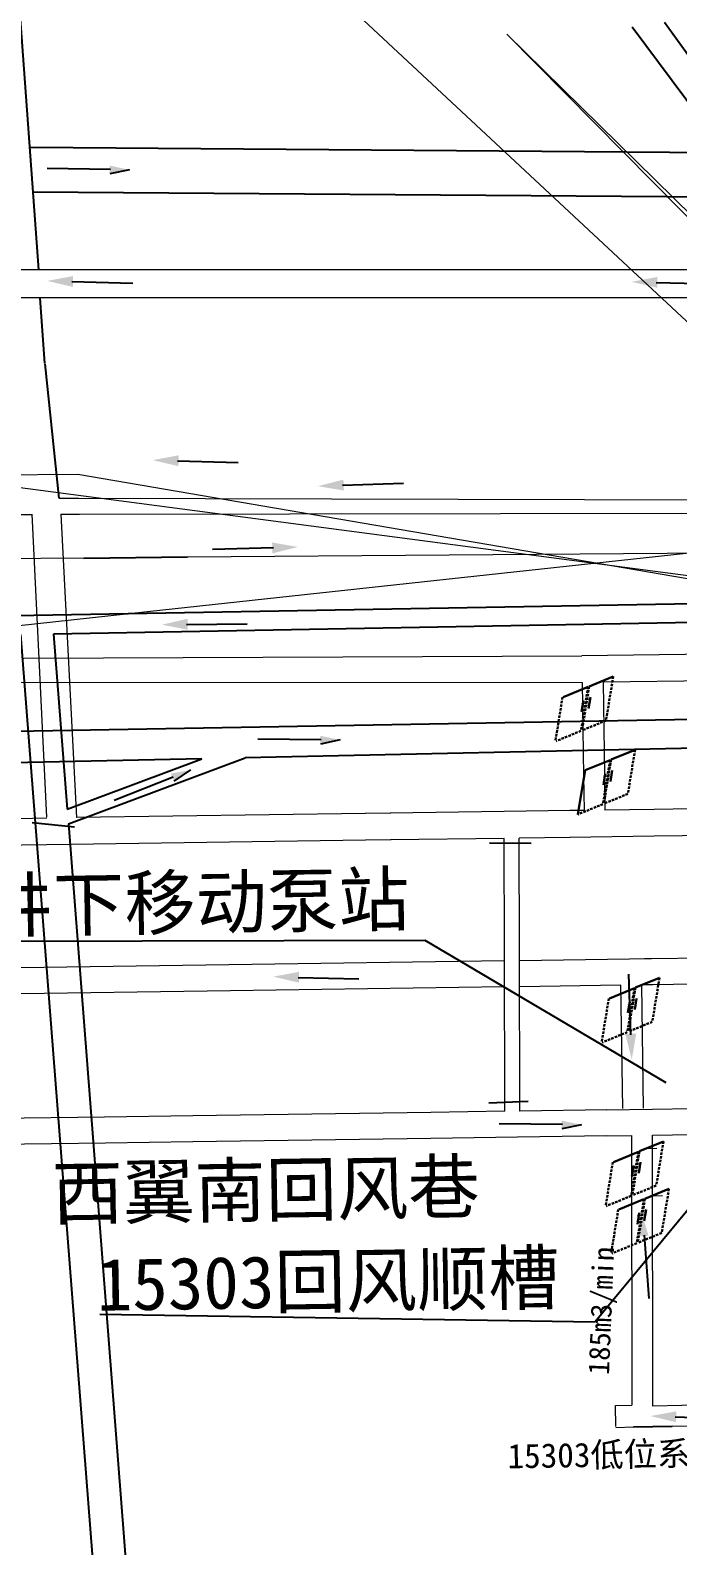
# Model space of a CAD drawing. Header units: millimetres. Extents: x 19725493 to 39459123, y 4133135 to 8271895.
# Drawn here: x 19728188.4 to 19728319, y 4135308.1 to 4135613.5 of the extents above; entities that cross this region are included whole.
import ezdxf

# ---------------------------------------------------------------- set-up
doc = ezdxf.new("R2010")
doc.units = ezdxf.units.MM
doc.linetypes.add('HIDDENX2', pattern=[0.75, 0.5, -0.25])
for name, color, linetype in [('2m等高线', 37, 'Continuous'), ('主要大巷', 7, 'Continuous'), ('图名注记', 7, 'Continuous'), ('岩巷', 30, 'Continuous'), ('次要巷道注记', 7, 'Continuous'), ('煤巷', 7, 'Continuous')]:
    doc.layers.add(name, color=color, linetype=linetype)
doc.styles.add('宋体', font='')
doc.styles.get('宋体').set_extended_font_data('SimSun')
doc.linetypes.add('井田边界线', pattern='A,40,-2,[133,煤矿线型.shx,S=1,R=0,X=0,Y=0],-4', length=46)

msp = doc.modelspace()

# ---------------------------------------------------------------- hatches: boundary and pattern name
at = {"ltscale": 6}
for points in [[(19728204.45, 4135586.26), (19728204.43, 4135584.59), (19728208.4, 4135585.39)], [(19728246.94, 4135471.33), (19728246.94, 4135469.65), (19728250.91, 4135470.49)], [(19728216.76, 4135463.71), (19728217.39, 4135462.16), (19728220.74, 4135464.44)], [(19728295.62, 4135393.77), (19728295.62, 4135392.1), (19728299.58, 4135392.93)], [(19728311.46, 4135370.44), (19728313.13, 4135370.58), (19728311.96, 4135374.46)]]:
    msp.add_hatch(color=5, dxfattribs=at).paths.add_polyline_path(points)
at = {"layer": '2m等高线', "linetype": '井田边界线'}
for color, points in [(1, [(19728196.98, 4135561.8), (19728197.03, 4135563.99), (19728191.81, 4135563.01)]), (1, [(19728314.88, 4135561.63), (19728314.93, 4135563.82), (19728309.71, 4135562.83)]), (5, [(19728218.29, 4135525.67), (19728218.34, 4135527.87), (19728213.12, 4135526.88)]), (5, [(19728251.67, 4135520.76), (19728251.58, 4135522.96), (19728246.43, 4135521.64)]), (5, [(19728237.19, 4135510.29), (19728237.27, 4135508.1), (19728242.42, 4135509.38)]), (1, [(19728220.15, 4135492.71), (19728220.12, 4135494.91), (19728214.94, 4135493.72)]), (1, [(19728242.6, 4135421.57), (19728242.65, 4135423.77), (19728237.43, 4135422.78)]), (1, [(19728310.65, 4135411.3), (19728308.45, 4135411.21), (19728309.76, 4135406.07)]), (1, [(19728318.68, 4135332.97), (19728318.75, 4135335.17), (19728313.52, 4135334.23)])]:
    msp.add_hatch(color=color, dxfattribs=at).paths.add_polyline_path(points)

# ---------------------------------------------------------------- linework, layer by layer
at = {"lineweight": 20}
for p, q in [((19728346.36, 4135531.08, 300.43), (19727180.3, 4136617.17, -825.74)), ((19728530.53, 4135363.9, 476.13), (19728284.58, 4135612.76, 232)), ((19728534.24, 4135367.43, 476.21), (19728284.58, 4135612.76, 231.99)), ((19728179.77, 4135515.94), (19728188.73, 4135515.95)), ((19728194.55, 4135515.99), (19728198.3, 4135515.97)), ((19728198.3, 4135515.97), (19728354.2, 4135516.24))]:
    msp.add_line(p, q, dxfattribs=at)
for p, q in [((19728190.11, 4135565.24), (19728184.41, 4135642.95)), ((19728348.01, 4135571.22), (19728316.39, 4135615.06)), ((19728348.28, 4135562.53), (19728309.82, 4135614.18)), ((19728634.38, 4135586.5), (19728188.45, 4135589.87)), ((19728331.86, 4135579.86), (19728188.88, 4135580.93)), ((19728191.36, 4135546.43), (19728190.38, 4135559.55)), ((19728194.22, 4135519.21), (19728191.37, 4135546.33)), ((19728199.21, 4135507.14), (19728220.13, 4135507.37)), ((19728328.73, 4135498.07), (19727786.32, 4135488.36)), ((19728329, 4135494.27), (19728193.09, 4135491.84)), ((19728186.4, 4135491.72), (19728216.91, 4135100.72)), ((19728193.09, 4135491.84), (19728195.84, 4135456.56)), ((19728418.54, 4135476.25), (19727787.84, 4135465.34)), ((19728356.95, 4135469.58), (19728231.76, 4135466.87)), ((19728223.03, 4135466.68), (19727814.6, 4135457.83)), ((19728195.84, 4135456.56), (19728223.03, 4135466.68)), ((19728196.08, 4135453.59), (19728231.76, 4135466.87)), ((19728188.76, 4135453.82), (19728197.32, 4135452.95)), ((19728196.08, 4135453.59), (19728223.62, 4135100.72)), ((19728281.08, 4135449.76), (19728289.44, 4135449.66)), ((19728268.04, 4135430.04), (19728182.44, 4135429.84)), ((19728316.7, 4135401.38), (19728268.04, 4135430.04)), ((19728357.35, 4135419.62), (19728302.34, 4135353.23)), ((19728280.89, 4135397.32), (19728288.82, 4135397.66)), ((19728202.46, 4135354.78), (19728302.34, 4135353.23)), ((19728317.91, 4135332.11), (19728310.09, 4135331.96))]:
    msp.add_line(p, q)
at = {"color": 5, "ltscale": 6}
for p, q in [((19728208.4, 4135585.39), (19728204.43, 4135584.59)), ((19728250.91, 4135470.49), (19728246.94, 4135469.65)), ((19728220.74, 4135464.44), (19728217.39, 4135462.16)), ((19728299.58, 4135392.93), (19728295.62, 4135392.1))]:
    msp.add_line(p, q, dxfattribs=at)
at = {"color": 3, "lineweight": 30}
for p, q in [((19728295.92, 4135479.13), (19728300.96, 4135481.21)), ((19728301.17, 4135481.29), (19728306.01, 4135483.28)), ((19728300, 4135478.44), (19728299.64, 4135476.19)), ((19728299.89, 4135477.74), (19728299.7, 4135477.71)), ((19728301.13, 4135477.43), (19728300.94, 4135477.4)), ((19728301.4, 4135479.1), (19728301.04, 4135476.86)), ((19728301.3, 4135478.48), (19728301.11, 4135478.45)), ((19728299.72, 4135476.7), (19728299.53, 4135476.67)), ((19728305.58, 4135466.53), (19728310.42, 4135468.51)), ((19728300.33, 4135464.37), (19728305.38, 4135466.44)), ((19728300.33, 4135464.37), (19728298.88, 4135455.48)), ((19728304.42, 4135463.67), (19728304.05, 4135461.43)), ((19728304.3, 4135462.98), (19728304.11, 4135462.94)), ((19728305.54, 4135462.66), (19728305.35, 4135462.63)), ((19728305.81, 4135464.34), (19728305.45, 4135462.09)), ((19728305.71, 4135463.71), (19728305.52, 4135463.68)), ((19728304.13, 4135461.93), (19728303.94, 4135461.9)), ((19728310.51, 4135420.57), (19728315.35, 4135422.56)), ((19728305.26, 4135418.41), (19728310.31, 4135420.49)), ((19728309.35, 4135417.72), (19728308.98, 4135415.47)), ((19728309.23, 4135417.02), (19728309.04, 4135416.99)), ((19728310.47, 4135416.71), (19728310.28, 4135416.68)), ((19728310.74, 4135418.38), (19728310.38, 4135416.14)), ((19728310.64, 4135417.76), (19728310.45, 4135417.73)), ((19728309.06, 4135415.98), (19728308.87, 4135415.95)), ((19728311.31, 4135387.58), (19728316.15, 4135389.57)), ((19728306.06, 4135385.42), (19728311.1, 4135387.5)), ((19728309.86, 4135382.99), (19728309.66, 4135382.96)), ((19728310.14, 4135384.73), (19728309.77, 4135382.48)), ((19728310.03, 4135384.03), (19728309.83, 4135384)), ((19728311.27, 4135383.72), (19728311.07, 4135383.69)), ((19728311.54, 4135385.39), (19728311.17, 4135383.15)), ((19728311.44, 4135384.77), (19728311.24, 4135384.74)), ((19728312.42, 4135378.03), (19728317.26, 4135380.02)), ((19728307.16, 4135375.87), (19728312.21, 4135377.94)), ((19728311.25, 4135375.17), (19728310.88, 4135372.93)), ((19728311.13, 4135374.48), (19728310.94, 4135374.45)), ((19728312.37, 4135374.17), (19728312.18, 4135374.13)), ((19728312.65, 4135375.84), (19728312.28, 4135373.6)), ((19728312.54, 4135375.22), (19728312.35, 4135375.18)), ((19728310.96, 4135373.44), (19728310.77, 4135373.4))]:
    msp.add_line(p, q, dxfattribs=at)
at = {"color": 3, "linetype": 'HIDDENX2', "lineweight": 30}
for p, q in [((19728300.96, 4135481.21), (19728299.51, 4135472.32)), ((19728301.17, 4135481.29), (19728299.72, 4135472.41)), ((19728306.01, 4135483.28), (19728304.56, 4135474.4)), ((19728295.79, 4135479.11), (19728294.34, 4135470.23)), ((19728304.56, 4135474.4), (19728299.72, 4135472.41)), ((19728299.51, 4135472.32), (19728294.47, 4135470.25)), ((19728310.42, 4135468.51), (19728308.97, 4135459.63)), ((19728305.38, 4135466.44), (19728303.93, 4135457.56)), ((19728305.58, 4135466.53), (19728304.13, 4135457.64)), ((19728308.97, 4135459.63), (19728304.13, 4135457.64)), ((19728303.93, 4135457.56), (19728298.88, 4135455.48)), ((19728315.35, 4135422.56), (19728313.9, 4135413.68)), ((19728310.31, 4135420.49), (19728308.86, 4135411.61)), ((19728310.51, 4135420.57), (19728309.06, 4135411.69)), ((19728305.13, 4135418.4), (19728303.68, 4135409.51)), ((19728313.9, 4135413.68), (19728309.06, 4135411.69)), ((19728308.86, 4135411.61), (19728303.81, 4135409.53)), ((19728316.15, 4135389.57), (19728314.7, 4135380.69)), ((19728311.1, 4135387.5), (19728309.65, 4135378.61)), ((19728311.31, 4135387.58), (19728309.86, 4135378.7)), ((19728305.93, 4135385.4), (19728304.48, 4135376.52)), ((19728314.7, 4135380.69), (19728309.86, 4135378.7)), ((19728317.26, 4135380.02), (19728315.8, 4135371.13)), ((19728309.65, 4135378.61), (19728304.6, 4135376.54)), ((19728312.21, 4135377.94), (19728310.76, 4135369.06)), ((19728312.42, 4135378.03), (19728310.97, 4135369.15)), ((19728307.04, 4135375.85), (19728305.59, 4135366.97)), ((19728315.8, 4135371.13), (19728310.97, 4135369.15)), ((19728310.76, 4135369.06), (19728305.71, 4135366.99))]:
    msp.add_line(p, q, dxfattribs=at)
at = {"layer": '2m等高线', "color": 5, "linetype": '井田边界线'}
for p, q in [((19728204.6, 4135585.45), (19728191.8, 4135585.69)), ((19728218.11, 4135526.74), (19728230.37, 4135526.42)), ((19728251.42, 4135521.82), (19728263.67, 4135522.27)), ((19728237.44, 4135509.23), (19728225.18, 4135508.86)), ((19728247.1, 4135470.51), (19728234.3, 4135470.67)), ((19728217.21, 4135463.02), (19728205.31, 4135458.3)), ((19728295.78, 4135392.96), (19728282.98, 4135393.11)), ((19728312.26, 4135370.67), (19728313.21, 4135357.9))]:
    msp.add_line(p, q, dxfattribs=at)
at = {"layer": '2m等高线', "color": 1, "linetype": '井田边界线'}
for p, q in [((19728196.8, 4135562.87), (19728209.06, 4135562.54)), ((19728314.69, 4135562.7), (19728326.95, 4135562.37)), ((19728219.93, 4135493.78), (19728232.19, 4135493.92)), ((19728242.42, 4135422.64), (19728254.68, 4135422.32)), ((19728309.59, 4135411.05), (19728309.15, 4135423.31)), ((19728318.51, 4135334.05), (19728330.76, 4135333.6))]:
    msp.add_line(p, q, dxfattribs=at)
at = {"layer": '图名注记', "color": 0, "lineweight": 20}
for p, q in [((19728194.22, 4135519.21), (19728198.17, 4135519.2)), ((19728198.17, 4135519.2), (19728352.71, 4135518.8, 0.13))]:
    msp.add_line(p, q, dxfattribs=at)
at = {"layer": '岩巷', "color": 0, "lineweight": 20}
for p, q in [((19728351.08, 4135565.25), (19728136.05, 4135565.27)), ((19728324.27, 4135559.61), (19727781.62, 4135559.61)), ((19728188.71, 4135516.01, 0), (19728191.64, 4135454.9, 0)), ((19728194.55, 4135515.99), (19728197.7, 4135454.87)), ((19728284.08, 4135425.94), (19728228.48, 4135425.15)), ((19728284.15, 4135395.64), (19728284.08, 4135428.07)), ((19728287.15, 4135395.65), (19728287.08, 4135428.08)), ((19728313.71, 4135426.37), (19728287.08, 4135425.99)), ((19728344.95, 4135426.82), (19728312.3, 4135426.35)), ((19728228.48, 4135425.15), (19728168.48, 4135424.29)), ((19728228.8, 4135419.91), (19728168.8, 4135419.05)), ((19728284.09, 4135420.7), (19728228.8, 4135419.91)), ((19728307.58, 4135421.04), (19728287.09, 4135420.75)), ((19728307.93, 4135396.19), (19728307.58, 4135421.04)), ((19728314.03, 4135421.13), (19728311.78, 4135421.1)), ((19728312.13, 4135396.25), (19728311.78, 4135421.1)), ((19728323.94, 4135421.27), (19728312.38, 4135421.11)), ((19728269.2, 4135395.43), (19728221.2, 4135394.74)), ((19728284.15, 4135395.64), (19728269.2, 4135395.43)), ((19728304.71, 4135395.93), (19728287.15, 4135395.68)), ((19728304.71, 4135395.93), (19728313.91, 4135396.07)), ((19728313.91, 4135396.07), (19728321.91, 4135396.18)), ((19728203.34, 4135394.48), (19728150.21, 4135393.72)), ((19728221.2, 4135394.74), (19728203.34, 4135394.48)), ((19728203.55, 4135389.25), (19728150.22, 4135388.48)), ((19728221.21, 4135389.5), (19728203.55, 4135389.25)), ((19728269.21, 4135390.19), (19728221.21, 4135389.5)), ((19728286.73, 4135390.44), (19728269.21, 4135390.19)), ((19728304.72, 4135390.7), (19728286.73, 4135390.44)), ((19728304.72, 4135390.7), (19728309.71, 4135390.77)), ((19728313.92, 4135390.83), (19728321.99, 4135390.95)), ((19728314.82, 4135388.14), (19728312.57, 4135388.11)), ((19728315.93, 4135378.59), (19728313.68, 4135378.56))]:
    msp.add_line(p, q, dxfattribs=at)
at = {"layer": '煤巷', "color": 0, "lineweight": 20}
for p, q in [((19728134.93, 4135528.13), (19728401.25, 4135493.1, 36.96)), ((19728131.38, 4135523.44), (19728197.97, 4135524.06)), ((19728197.97, 4135524.06), (19728403.29, 4135488.94, 36.96)), ((19728357.5, 4135512.09, 0.13), (19728212.04, 4135496.31, 14.29)), ((19728220.13, 4135507.37), (19728385.64, 4135508.73)), ((19728199.21, 4135507.14), (19728108.95, 4135506.33)), ((19728212.04, 4135496.31, 14.29), (19728135.54, 4135488.02, 21.73)), ((19728187.08, 4135486.95), (19728299.71, 4135487.43)), ((19728348.99, 4135488.14), (19728299.71, 4135487.43)), ((19728021.91, 4135482.21), (19728299.78, 4135482.09)), ((19728299.78, 4135482.09), (19728300.05, 4135463.29)), ((19728299.78, 4135482.09), (19728300.05, 4135463.29)), ((19728349.08, 4135482.77), (19728303.98, 4135482.12)), ((19728303.98, 4135482.12), (19728304.25, 4135463.35)), ((19728303.98, 4135482.12), (19728304.25, 4135463.35)), ((19728300.05, 4135463.29), (19728300.15, 4135456.29)), ((19728304.25, 4135463.35), (19728304.35, 4135456.35)), ((19728284.02, 4135456.06), (19728260.98, 4135455.73)), ((19728297.31, 4135456.25), (19728284.02, 4135456.06)), ((19728300.15, 4135456.29), (19728297.26, 4135456.25)), ((19728314.26, 4135456.49), (19728304.35, 4135456.35)), ((19728359.26, 4135457.14), (19728314.26, 4135456.49)), ((19728191.71, 4135454.73), (19728183.05, 4135454.5)), ((19728256.05, 4135455.66), (19728197.74, 4135454.89)), ((19728261.15, 4135455.73), (19728255.98, 4135455.66)), ((19728256.06, 4135450.26), (19728196.58, 4135449.4)), ((19728261.21, 4135450.33), (19728256.06, 4135450.26)), ((19728284.03, 4135450.66), (19728261.06, 4135450.33)), ((19728284.08, 4135428.07), (19728284.03, 4135450.66)), ((19728297.32, 4135450.85), (19728287.03, 4135450.7)), ((19728287.08, 4135428.08), (19728287.03, 4135450.7)), ((19728314.27, 4135451.09), (19728297.27, 4135450.85)), ((19728359.27, 4135451.74), (19728314.27, 4135451.09)), ((19728196.58, 4135449.4), (19728158.71, 4135448.86)), ((19728309.71, 4135390.77), (19728309.76, 4135336.45)), ((19728314.03, 4135336.24), (19728313.92, 4135390.83)), ((19728347.47, 4135336.89), (19728314.03, 4135336.24)), ((19728306.45, 4135336.32), (19728309.76, 4135336.45)), ((19728306.52, 4135332.12), (19728306.45, 4135336.32)), ((19728310.09, 4135331.96), (19728306.54, 4135331.88)), ((19728347.48, 4135332.69), (19728317.91, 4135332.11))]:
    msp.add_line(p, q, dxfattribs=at)

# ---------------------------------------------------------------- texts
at = {"layer": '主要大巷', "color": 0, "lineweight": 20, "style": '宋体'}
for s, height, p in [('井下移动泵站', 10.545, (19728178.7, 4135431.82)), ('西翼南回风巷', 10.545, (19728192.83, 4135373.84)), ('15303回风顺槽', 10.545, (19728201.87, 4135355.44)), ('15303低位系统巷', 4.921, (19728284.72, 4135323.68))]:
    msp.add_text(s, height=height, rotation=0.9145, dxfattribs=at).set_placement(p)
at = {"layer": '次要巷道注记', "color": 0, "lineweight": 20, "style": '宋体'}
msp.add_text('185m3/min', height=4.218, rotation=87.6608, dxfattribs=at).set_placement((19728305.16, 4135342.45))

doc.saveas('drawing.dxf')
